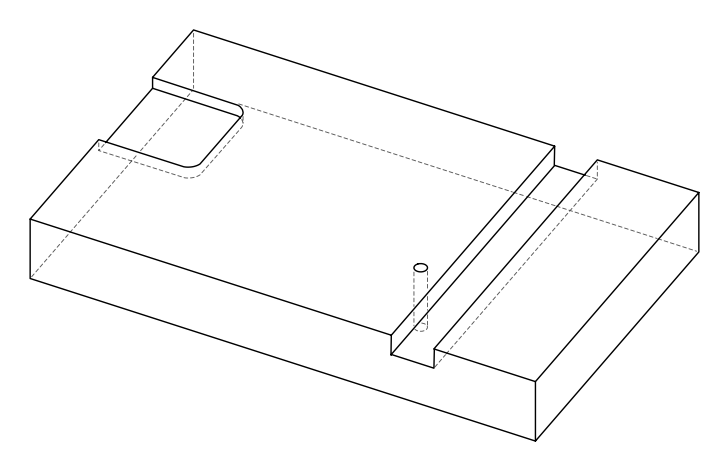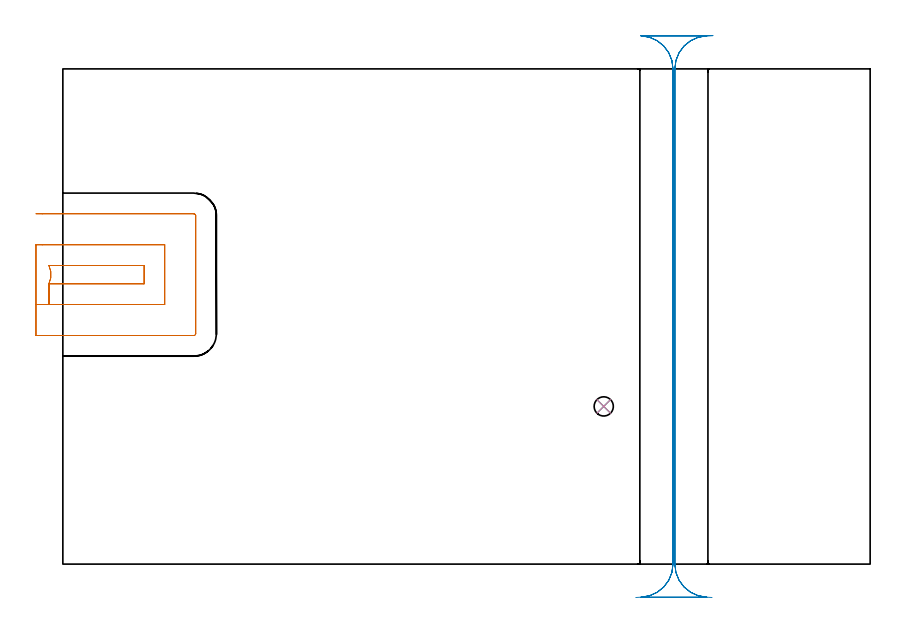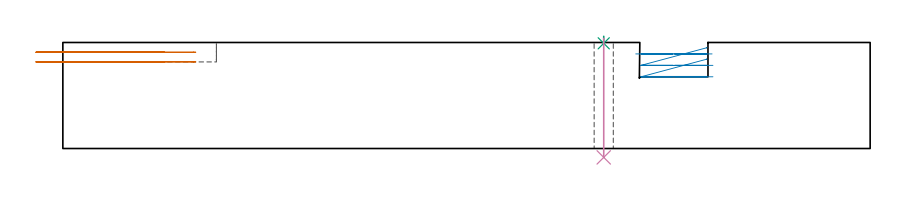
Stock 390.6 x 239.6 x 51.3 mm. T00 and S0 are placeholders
(PLAN: 4 operations, 3 tool changes, 6.7 min)
(1 MILL_SLOT | SLOT_PARTIAL_RECTANGULAR | UGT0201_104 | Follow Part, ap 5, ae 75% | 2.39 min | 54626 mm3)
(2 MILL_RECTANGULAR_SLOT | SLOT_RECTANGULAR | UGT0201_004 | Follow Part, ap 8, ae 75% | 4 min | 130932 mm3)
(3 SPOT_DRILL | STEP1HOLE | NXT0321_9005460120000 | 0.03 min | 24 mm3)
(4 DRILL_THROUGH_HOLE_INTO_CENTER | STEP1HOLE | UGT0301_208 | 0.23 min | 3478 mm3)
(TOOL UGT0201_104 | End Mill 20 mm | D20 FL22 Z2)
(TOOL UGT0201_004 | End Mill 32 mm | D32 FL53 Z6)
(TOOL NXT0321_9005460120000 | NC Spot Drill, 142deg, 12mm, Carbide, Uncoated | D12 PA142 FL30 Z2)
(TOOL UGT0301_208 | Twist Drill 9.3 mm | D9.3 PA118 FL78 Z2)
(OP 1 MILL_SLOT)
G17 G21 G94 G90
T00 M6
G54
G17 G0 G90 X-13. Y125.6 S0 M3
G43 Z61.3 H0
Z46.6
G94 G1 X-10. F250.
X-6.763 F500.
Y135.6
G3 X-6.763 Y144.5 R10.
G1 X39.3
Y135.6
X-6.763
Y125.6
X49.3
Y154.5
X-10.
X-13. F250.
Y110.6
X-10.
X63.3 F500.
G3 X64.3 Y111.6 R1.
G1 Y168.5
G3 X63.3 Y169.5 R1.
G1 X-10.
X-13. F250.
G0 Y125.6 Z41.9
G1 X-10.
X-6.763 F500.
Y135.6
G3 X-6.763 Y144.5 R10.
G1 X39.3
Y135.6
X-6.763
Y125.6
X49.3
Y154.5
X-10.
X-13. F250.
Y110.6
X-10.
X63.3 F500.
G3 X64.3 Y111.6 R1.
G1 Y168.5
G3 X63.3 Y169.5 R1.
G1 X-10.
X-13. F250.
G0 Z61.3
M5
M2
(OP 2 MILL_RECTANGULAR_SLOT)
G17 G21 G94 G90
T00 M6
G54
G17 G0 G90 X314.115 Y-16.154 S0 M3
G43 Z61.3 H0
Z45.767
G94 G1 X311.121 Y-15.97 F250.
G2 X296.1 Y0. R16. F500.
G1 Y239.6
G2 X311.534 Y255.59 R16.
G1 X279.766
G2 X295.2 Y239.6 R16.
G1 Y0.
G2 X280.179 Y-15.97 R16.
G1 X277.185 Y-16.154 F250.
G0 Z61.3
X311.487 Y255.6
Z48.767
G1 X311.534 Z48.754
Y255.59 Z48.751
Y255.6 Z48.748
X279.766 Z40.236
Y255.59 Z40.233
G2 X295.2 Y239.6 R16. F500.
G1 Y0.
G2 X279.766 Y-15.99 R16.
G1 X311.534
G2 X296.1 Y0. R16.
G1 Y239.6
G2 X311.534 Y255.59 R16.
G1 X314.533 Y255.696 F250.
G0 X311.487 Y255.6 Z43.233
G1 X311.534 Z43.22
Y255.59 Z43.218
Y255.6 Z43.215
X279.766 Z34.703
Y255.59 Z34.7
G2 X295.2 Y239.6 R16. F500.
G1 Y0.
G2 X279.766 Y-15.99 R16.
G1 X311.534
G2 X296.1 Y0. R16.
G1 Y239.6
G2 X311.534 Y255.59 R16.
G1 X314.533 Y255.696 F250.
G0 Z61.3
M5
M2
(OP 3 SPOT_DRILL)
G17 G21 G94 G90
T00 M6
G54
G17 G0 G90 X261.7 Y76.3 S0 M3
G43 Z61.3 H0
G94 G81 G98 Z50.9 F250. R54.3
G80
M5
M2
(OP 4 DRILL_THROUGH_HOLE_INTO_CENTER)
G17 G21 G94 G90
T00 M6
G54
G17 G0 G90 X261.7 Y76.3 S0 M3
G43 Z61.3 H0
G94 G73 G98 Z-4.294 F250. Q9.266 R53.3
G80
M5
M2
